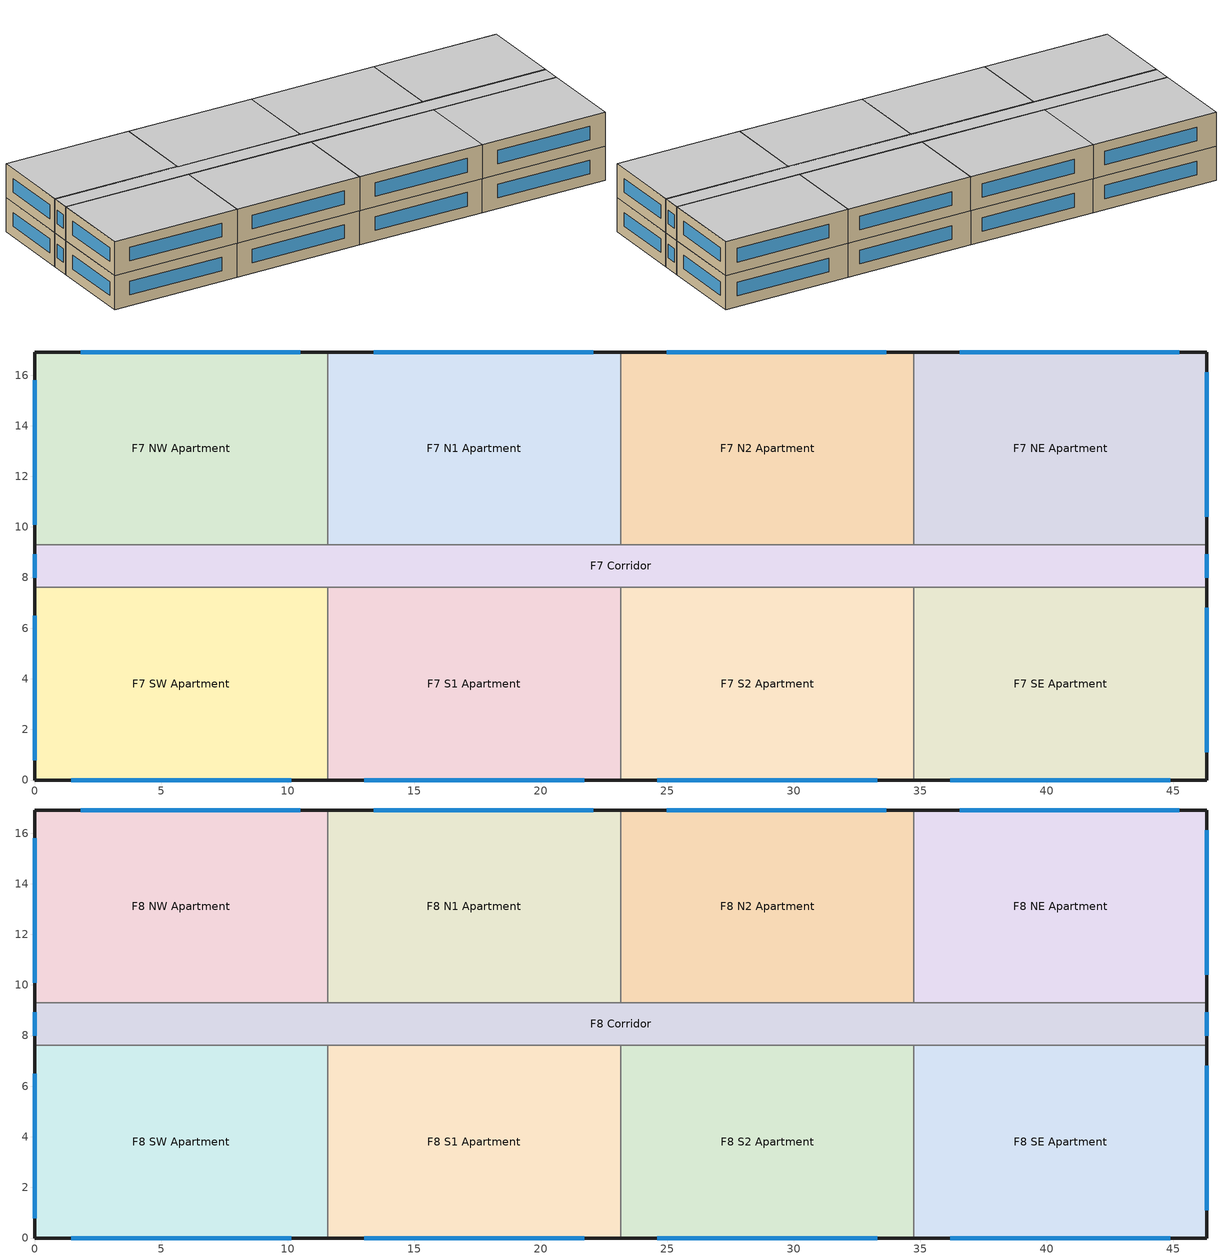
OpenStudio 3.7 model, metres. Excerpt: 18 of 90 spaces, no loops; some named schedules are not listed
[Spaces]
F7 SE Apartment
 floor to F6 SE Apartment: 46.33,7.62 46.33,0 34.75,0 34.75,7.62 z18.29
 wall outside: 34.75,0 46.33,0 46.33,7.62 z18.29:21.33
 wall to F7 S2 Apartment: 34.75,7.62 34.75,0 z18.29:21.33
 wall to F7 Corridor: 46.33,7.62 34.75,7.62 z18.29:21.33
 window: 46.33,1.1 46.33,6.81 / 36.19,0 44.88,0 z19.24:20.46
F7 N2 Apartment
 floor to F6 N2 Apartment: 34.75,16.92 34.75,9.3 23.16,9.3 23.16,16.92 z18.29
 wall outside: 34.75,16.92 23.16,16.92 z18.29:21.33
 wall to F7 Corridor: 23.16,9.3 34.75,9.3 z18.29:21.33
 wall to F7 NE Apartment: 34.75,9.3 34.75,16.92 z18.29:21.33
 wall to F7 N1 Apartment: 23.16,16.92 23.16,9.3 z18.29:21.33
 window: 33.66,16.92 24.98,16.92 z19.24:20.46
F7 NE Apartment
 floor to F6 NE Apartment: 46.33,16.92 46.33,9.3 34.75,9.3 34.75,16.92 z18.29
 wall outside: 46.33,9.3 46.33,16.92 34.75,16.92 z18.29:21.33
 wall to F7 Corridor: 34.75,9.3 46.33,9.3 z18.29:21.33
 window: 45.25,16.92 36.56,16.92 / 46.33,10.4 46.33,16.11 z19.24:20.46
F7 S2 Apartment
 floor to F6 S2 Apartment: 34.75,7.62 34.75,0 23.16,0 23.16,7.62 z18.29
 wall outside: 23.16,0 34.75,0 z18.29:21.33
 wall to F7 Corridor: 34.75,7.62 23.16,7.62 z18.29:21.33
 wall to F7 S1 Apartment: 23.16,7.62 23.16,0 z18.29:21.33
 window: 24.61,0 33.3,0 z19.24:20.46
F7 NW Apartment
 floor to F6 NW Apartment: 11.58,16.92 11.58,9.3 0,9.3 0,16.92 z18.29
 wall outside: 11.58,16.92 0,16.92 0,9.3 z18.29:21.33
 wall to F7 Corridor: 0,9.3 11.58,9.3 z18.29:21.33
 wall to F7 N1 Apartment: 11.58,9.3 11.58,16.92 z18.29:21.33
 window: 0,15.8 0,10.08 / 10.5,16.92 1.81,16.92 z19.24:20.46
F7 N1 Apartment
 floor to F6 N1 Apartment: 23.16,16.92 23.16,9.3 11.58,9.3 11.58,16.92 z18.29
 wall outside: 23.16,16.92 11.58,16.92 z18.29:21.33
 wall to F7 Corridor: 11.58,9.3 23.16,9.3 z18.29:21.33
 window: 22.08,16.92 13.4,16.92 z19.24:20.46
F7 S1 Apartment
 floor to F6 S1 Apartment: 23.16,7.62 23.16,0 11.58,0 11.58,7.62 z18.29
 wall outside: 11.58,0 23.16,0 z18.29:21.33
 wall to F7 Corridor: 23.16,7.62 11.58,7.62 z18.29:21.33
 wall to F7 SW Apartment: 11.58,7.62 11.58,0 z18.29:21.33
 window: 13.03,0 21.72,0 z19.24:20.46
F7 Corridor
 floor to F6 Corridor: 46.33,9.3 46.33,7.62 0,7.62 0,9.3 z18.29
 wall outside: 0,9.3 0,7.62 / 46.33,7.62 46.33,9.3 z18.29:21.33
 wall to F7 SW Apartment: 0,7.62 11.58,7.62 z18.29:21.33
 window: 0,8.91 0,8 / 46.33,8 46.33,8.91 z19.24:20.46
F7 SW Apartment
 floor to F6 SW Apartment: 11.58,7.62 11.58,0 0,0 0,7.62 z18.29
 wall outside: 0,7.62 0,0 11.58,0 z18.29:21.33
 window: 1.45,0 10.13,0 / 0,6.5 0,0.79 z19.24:20.46
F8 SW Apartment
 floor to F7 SW Apartment: 11.58,7.62 11.58,0 0,0 0,7.62 z21.33
 wall outside: 0,7.62 0,0 11.58,0 z21.33:24.38
 wall to F8 Corridor: 11.58,7.62 0,7.62 z21.33:24.38
 wall to F8 S1 Apartment: 11.58,0 11.58,7.62 z21.33:24.38
 window: 1.45,0 10.13,0 / 0,6.5 0,0.79 z22.29:23.51
 ceiling to F9 SW Apartment: 11.58,0 11.58,7.62 0,7.62 0,0 z24.38
F8 N1 Apartment
 floor to F7 N1 Apartment: 23.16,16.92 23.16,9.3 11.58,9.3 11.58,16.92 z21.33
 wall outside: 23.16,16.92 11.58,16.92 z21.33:24.38
 wall to F8 NW Apartment: 11.58,16.92 11.58,9.3 z21.33:24.38
 wall to F8 Corridor: 11.58,9.3 23.16,9.3 z21.33:24.38
 wall to F8 N2 Apartment: 23.16,9.3 23.16,16.92 z21.33:24.38
 window: 22.08,16.92 13.4,16.92 z22.29:23.51
 ceiling to F9 N1 Apartment: 23.16,9.3 23.16,16.92 11.58,16.92 11.58,9.3 z24.38
F8 N2 Apartment
 floor to F7 N2 Apartment: 34.75,16.92 34.75,9.3 23.16,9.3 23.16,16.92 z21.33
 wall outside: 34.75,16.92 23.16,16.92 z21.33:24.38
 wall to F8 Corridor: 23.16,9.3 34.75,9.3 z21.33:24.38
 wall to F8 NE Apartment: 34.75,9.3 34.75,16.92 z21.33:24.38
 window: 33.66,16.92 24.98,16.92 z22.29:23.51
 ceiling to F9 N2 Apartment: 34.75,9.3 34.75,16.92 23.16,16.92 23.16,9.3 z24.38
F8 Corridor
 floor to F7 Corridor: 46.33,9.3 46.33,7.62 0,7.62 0,9.3 z21.33
 wall outside: 46.33,7.62 46.33,9.3 / 0,9.3 0,7.62 z21.33:24.38
 wall to F8 S1 Apartment: 11.58,7.62 23.16,7.62 z21.33:24.38
 wall to F8 SE Apartment: 34.75,7.62 46.33,7.62 z21.33:24.38
 wall to F8 NE Apartment: 46.33,9.3 34.75,9.3 z21.33:24.38
 wall to F8 NW Apartment: 11.58,9.3 0,9.3 z21.33:24.38
 wall to F8 S2 Apartment: 23.16,7.62 34.75,7.62 z21.33:24.38
 window: 46.33,8 46.33,8.91 / 0,8.91 0,8 z22.29:23.51
 ceiling to F9 Corridor: 46.33,7.62 46.33,9.3 0,9.3 0,7.62 z24.38
F8 S1 Apartment
 floor to F7 S1 Apartment: 23.16,7.62 23.16,0 11.58,0 11.58,7.62 z21.33
 wall outside: 11.58,0 23.16,0 z21.33:24.38
 wall to F8 S2 Apartment: 23.16,0 23.16,7.62 z21.33:24.38
 window: 13.03,0 21.72,0 z22.29:23.51
 ceiling to F9 S1 Apartment: 23.16,0 23.16,7.62 11.58,7.62 11.58,0 z24.38
F8 S2 Apartment
 floor to F7 S2 Apartment: 34.75,7.62 34.75,0 23.16,0 23.16,7.62 z21.33
 wall outside: 23.16,0 34.75,0 z21.33:24.38
 wall to F8 SE Apartment: 34.75,0 34.75,7.62 z21.33:24.38
 window: 24.61,0 33.3,0 z22.29:23.51
 ceiling to F9 S2 Apartment: 34.75,0 34.75,7.62 23.16,7.62 23.16,0 z24.38
F8 SE Apartment
 floor to F7 SE Apartment: 46.33,7.62 46.33,0 34.75,0 34.75,7.62 z21.33
 wall outside: 34.75,0 46.33,0 46.33,7.62 z21.33:24.38
 window: 46.33,1.1 46.33,6.81 / 36.19,0 44.88,0 z22.29:23.51
 ceiling to F9 SE Apartment: 46.33,0 46.33,7.62 34.75,7.62 34.75,0 z24.38
F8 NW Apartment
 floor to F7 NW Apartment: 11.58,16.92 11.58,9.3 0,9.3 0,16.92 z21.33
 wall outside: 11.58,16.92 0,16.92 0,9.3 z21.33:24.38
 window: 0,15.8 0,10.08 / 10.5,16.92 1.81,16.92 z22.29:23.51
 ceiling to F9 NW Apartment: 11.58,9.3 11.58,16.92 0,16.92 0,9.3 z24.38
F8 NE Apartment
 floor to F7 NE Apartment: 46.33,16.92 46.33,9.3 34.75,9.3 34.75,16.92 z21.33
 wall outside: 46.33,9.3 46.33,16.92 34.75,16.92 z21.33:24.38
 window: 45.25,16.92 36.56,16.92 / 46.33,10.4 46.33,16.11 z22.29:23.51
 ceiling to F9 NE Apartment: 46.33,9.3 46.33,16.92 34.75,16.92 34.75,9.3 z24.38
[Site]
Calgary Intl AP_AB_CAN: Latitude {deg}=51.11; Longitude {deg}=-114.02; Time Zone {hr}=-7; Elevation {m}=1084.1; Terrain=City
[Building]
HighriseApartment: North Axis {deg}=0; Default Construction Set=BTAP-Mass at hdd = 5000.0; Standards Number of Stories=10; Standards Number of Above Ground Stories=10; Standards Template=BTAP1980TO2010; Standards Building Type=HighriseApartment
[Site:WaterMainsTemperature]
Calculation Method=Correlation; Annual Average Outdoor Air Temperature {C}=4.69167; Maximum Difference In Monthly Average Outdoor Air Temperatures {deltaC}=24.6
[Site:GroundTemperature:BuildingSurface]
19.527, 19.502, 19.536, 19.598, 20.002, 21.64, 22.225, 22.375, 21.449, 20.121, 19.802, 19.633
[ClimateZones]
Climate Zone Institution Name 1=ASHRAE; Climate Zone Document Name 1=ANSI/ASHRAE Standard 169; Climate Zone Document Year 1=2006; Climate Zone Value 1=7
[SizingPeriod:DesignDay] Barometric Pressure {Pa}=88961; Rain Indicator=No; Snow Indicator=No; Day of Month=21; Daylight Saving Time Indicator=No; Humidity Condition Type=Wetbulb; Dry-Bulb Temperature Range Modifier Type=DefaultMultipliers
Name | Maximum Dry-Bulb Temperature {C} | Daily Dry-Bulb Temperature Range {deltaC} | Wind Speed {m/s} | Wind Direction {deg} | Month | Day Type | Wetbulb or DewPoint at Maximum Dry-Bulb {C} | Solar Model Indicator | ASHRAE Clear Sky Optical Depth for Beam Irradiance | ASHRAE Clear Sky Optical Depth for Diffuse Irradiance | Sky Clearness
Calgary Intl AP Ann Clg .4% Condns DB=>MWB | 28.8 | 12.3 | 4.5 | 160 | 7 | SummerDesignDay | 16 | ASHRAETau | 0.34 | 2.419
Calgary Intl AP Ann Clg .4% Condns WB=>MDB | 25.5 | 12.3 | 4.5 | 160 | 7 | SummerDesignDay | 17.8 | ASHRAETau | 0.34 | 2.419
Calgary Intl AP Ann Htg 99.6% Condns DB | -27.7 | 0 | 2.7 | 200 | 1 | WinterDesignDay | -27.7 | ASHRAEClearSky |  |  | 0
[Site:GroundTemperature:Shallow]
-1.6, -5.4, -6.4, -5.5, -0.4, 5.3, 10.8, 14.7, 15.8, 14, 9.5, 4
[Site:GroundTemperature:Deep]
4, 1.3, -0.4, -0.9, 0.1, 2.3, 5.2, 8, 9.9, 10.3, 9.2, 7
[Material:NoMass] Roughness=Smooth; Thermal Absorptance=0.9; Solar Absorptance=0.7
Name | Thermal Resistance {m2-K/W} | Visible Absorptance
Typical Carpet Pad; Typical Carpet Pad 1 | 0.21648 | 0.8
Typical Insulation 1 | 0.00118045 | 0.7
Typical Insulation 2 | 2.61923 | 0.7
Typical Insulation 3 | 4.40527 | 0.7
Typical Carpet Pad 2; Typical Carpet Pad 4 | 1.40895 | 0.8
Typical Carpet Pad 3 | 2.28697 | 0.8
Typical Insulation 4 | 0.338965 | 0.7
Typical Insulation 5 | 0.338983 | 0.7
[Material]
Name | Roughness | Thickness {m} | Conductivity {W/m-K} | Density {kg/m3} | Specific Heat {J/kg-K} | Thermal Absorptance | Solar Absorptance | Visible Absorptance
G05 25mm wood | MediumSmooth | 0.0254 | 0.15 | 608 | 1630 | 0.9 | 0.5 | 0.5
100mm Normalweight concrete floor 1 | MediumSmooth | 0.1016 | 2.31 | 2322 | 832
G01 13mm gypsum board 1 | Smooth | 0.0127 | 0.16 | 800 | 1090 | 0.9 | 0.7 | 0.5
4 in. Normalweight Concrete Floor 1 | MediumRough | 0.1016 | 2.31 | 2322 | 832 | 0.9 | 0.7 | 0.7
1IN Stucco 1 | Smooth | 0.0253 | 0.6918 | 1858 | 837 | 0.9 | 0.7 | 0.92
8IN CONCRETE HW RefBldg 1 | Rough | 0.2032 | 1.311 | 2240 | 836.8 | 0.9 | 0.7 | 0.7
1/2IN Gypsum 1 | Smooth | 0.0127 | 0.16 | 784.9 | 830 | 0.9 | 0.4 | 0.4
Metal Roof Surface 1; F08 Metal surface 1 | Smooth | 0.0008 | 45.28 | 7824 | 500 | 0.9 | 0.7 | 0.7
6 in. Normalweight Concrete Floor 1; 6 in. Normalweight Concrete Floor 2; 6 in. Normalweight Concrete Floor 3 | MediumRough | 0.1524 | 2.31 | 2322 | 832 | 0.9 | 0.7 | 0.7
[Construction]
BTAP-Int-Partition; BTAP-Int-Door: G05 25mm wood
BTAP-Int-Floor: 100mm Normalweight concrete floor 1, Typical Carpet Pad
BTAP-Int-Wall: G01 13mm gypsum board 1, G01 13mm gypsum board 1
BTAP-Int-Ceiling: Typical Carpet Pad, 100mm Normalweight concrete floor 1
BTAP-Int-Window: SimpleGlazing
BTAP-Ext-Floor-Mass:U-3.822: Typical Insulation 1, 4 in. Normalweight Concrete Floor 1, Typical Carpet Pad 1
BTAP-Ext-Wall-Mass:U-0.346: 1IN Stucco 1, 8IN CONCRETE HW RefBldg 1, Typical Insulation 2, 1/2IN Gypsum 1
BTAP-Ext-Roof-Metal:U-0.227: Metal Roof Surface 1, Typical Insulation 3
BTAP-Grnd-Floor-Mass:U-0.678: 6 in. Normalweight Concrete Floor 1, Typical Carpet Pad 2
BTAP-Grnd-Wall-Mass:U-0.425: 6 in. Normalweight Concrete Floor 2, Typical Carpet Pad 3
BTAP-Grnd-Roof-Mass:U-0.678: 6 in. Normalweight Concrete Floor 3, Typical Carpet Pad 4
BTAP-Ext-FixedWindow:U=0.295 SHGC=0.490; BTAP-Ext-GlassDoors:U=0.295 SHGC=0.490; BTAP-Ext-Skylights:U=0.295 SHGC=0.490; BTAP-Ext-DaylightDomes:U=0.295 SHGC=0.490; BTAP-Ext-DaylightDiffuser:U=0.295 SHGC=0.490: SimpleGlazing:U=0.295 SHGC=0.490
BTAP-Ext-Door:U-2.95: F08 Metal surface 1, Typical Insulation 4
BTAP-Ext-OverHeadDoor:U-2.95: Typical Insulation 5
[DefaultConstructionSet]
BTAP-Mass at hdd = 5000.0: Default Exterior Surface Constructions=BTAP-Mass at hdd = 5000.0; Default Interior Surface Constructions=Default Surface Constructions 2; Default Ground Contact Surface Constructions=BTAP-Mass at hdd = 5000.0 1; Default Exterior SubSurface Constructions=BTAP-Mass at hdd = 5000.0; Default Interior SubSurface Constructions=Default Sub Surface Constructions 2; Interior Partition Construction=BTAP-Int-Partition
[DefaultSurfaceConstructions]
Name | Floor Construction | Wall Construction | Roof Ceiling Construction
Default Surface Constructions 2 | BTAP-Int-Floor | BTAP-Int-Wall | BTAP-Int-Ceiling
BTAP-Mass at hdd = 5000.0 | BTAP-Ext-Floor-Mass:U-3.822 | BTAP-Ext-Wall-Mass:U-0.346 | BTAP-Ext-Roof-Metal:U-0.227
BTAP-Mass at hdd = 5000.0 1 | BTAP-Grnd-Floor-Mass:U-0.678 | BTAP-Grnd-Wall-Mass:U-0.425 | BTAP-Grnd-Roof-Mass:U-0.678
[DefaultSubSurfaceConstructions]
Name | Fixed Window Construction | Operable Window Construction | Door Construction | Glass Door Construction | Overhead Door Construction | Skylight Construction | Tubular Daylight Dome Construction | Tubular Daylight Diffuser Construction
Default Sub Surface Constructions 2 | BTAP-Int-Window | BTAP-Int-Window | BTAP-Int-Door
BTAP-Mass at hdd = 5000.0 | BTAP-Ext-FixedWindow:U=0.295 SHGC=0.490 | BTAP-Ext-FixedWindow:U=0.295 SHGC=0.490 | BTAP-Ext-Door:U-2.95 | BTAP-Ext-GlassDoors:U=0.295 SHGC=0.490 | BTAP-Ext-OverHeadDoor:U-2.95 | BTAP-Ext-Skylights:U=0.295 SHGC=0.490 | BTAP-Ext-DaylightDomes:U=0.295 SHGC=0.490 | BTAP-Ext-DaylightDiffuser:U=0.295 SHGC=0.490
[WindowMaterial:SimpleGlazingSystem] Solar Heat Gain Coefficient=0.49; Visible Transmittance=0.21
Name | U-Factor {W/m2-K}
SimpleGlazing | 2.2
SimpleGlazing:U=0.295 SHGC=0.490 | 2.95
[Space] Part of Total Floor Area=Yes; Volume {m3}=Autocalculate
Name | Space Type | Building Story | Thermal Zone
F8 SE Apartment | Space Function Dwelling Unit(s) | Building Story 8 | DU_BT=Space Function_ST=Dwelling Unit(s)_FL=Building Story 8_SCHG 5
F8 SW Apartment | Space Function Dwelling Unit(s) | Building Story 8 | DU_BT=Space Function_ST=Dwelling Unit(s)_FL=Building Story 8_SCHG 3
F7 S1 Apartment | Space Function Dwelling Unit(s) | Building Story 7 | DU_BT=Space Function_ST=Dwelling Unit(s)_FL=Building Story 7_SCHG 5
F7 SE Apartment | Space Function Dwelling Unit(s) | Building Story 7 | DU_BT=Space Function_ST=Dwelling Unit(s)_FL=Building Story 7_SCHG 2
F7 NW Apartment | Space Function Dwelling Unit(s) | Building Story 7 | DU_BT=Space Function_ST=Dwelling Unit(s)_FL=Building Story 7_SCHG 4
F7 N2 Apartment | Space Function Dwelling Unit(s) | Building Story 7 | DU_BT=Space Function_ST=Dwelling Unit(s)_FL=Building Story 7_SCHG 7
F7 SW Apartment | Space Function Dwelling Unit(s) | Building Story 7 | DU_BT=Space Function_ST=Dwelling Unit(s)_FL=Building Story 7_SCHG 1
F8 N1 Apartment | Space Function Dwelling Unit(s) | Building Story 8 | DU_BT=Space Function_ST=Dwelling Unit(s)_FL=Building Story 8_SCHG 7
F7 NE Apartment | Space Function Dwelling Unit(s) | Building Story 7 | DU_BT=Space Function_ST=Dwelling Unit(s)_FL=Building Story 7_SCHG
F8 N2 Apartment | Space Function Dwelling Unit(s) | Building Story 8 | DU_BT=Space Function_ST=Dwelling Unit(s)_FL=Building Story 8_SCHG 4
F7 S2 Apartment | Space Function Dwelling Unit(s) | Building Story 7 | DU_BT=Space Function_ST=Dwelling Unit(s)_FL=Building Story 7_SCHG 6
F8 NE Apartment | Space Function Dwelling Unit(s) | Building Story 8 | DU_BT=Space Function_ST=Dwelling Unit(s)_FL=Building Story 8_SCHG 6
F8 Corridor | Space Function Corr. < 2.4m wide-sch-G | Building Story 8 | WILD_ST=Corr. < 2.4m wide-sch-G_FL=Building Story 8_SCH=G
F8 S1 Apartment | Space Function Dwelling Unit(s) | Building Story 8 | DU_BT=Space Function_ST=Dwelling Unit(s)_FL=Building Story 8_SCHG 2
F7 N1 Apartment | Space Function Dwelling Unit(s) | Building Story 7 | DU_BT=Space Function_ST=Dwelling Unit(s)_FL=Building Story 7_SCHG 3
F8 NW Apartment | Space Function Dwelling Unit(s) | Building Story 8 | DU_BT=Space Function_ST=Dwelling Unit(s)_FL=Building Story 8_SCHG 1
F8 S2 Apartment | Space Function Dwelling Unit(s) | Building Story 8 | DU_BT=Space Function_ST=Dwelling Unit(s)_FL=Building Story 8_SCHG
F7 Corridor | Space Function Corr. < 2.4m wide-sch-G | Building Story 7 | WILD_ST=Corr. < 2.4m wide-sch-G_FL=Building Story 7_SCH=G
[BuildingStory]
Name | Nominal Z Coordinate {m}
Building Story 7 | 18.2871
Building Story 8 | 21.3349
[ThermostatSetpoint:DualSetpoint] Heating Setpoint Temperature Schedule=NECB-G-Thermostat Setpoint-Heating; Cooling Setpoint Temperature Schedule=NECB-G-Thermostat Setpoint-Cooling
Space Function Dwelling Unit(s) Thermostat 168; Space Function Dwelling Unit(s) Thermostat 173; Space Function Dwelling Unit(s) Thermostat 174; Space Function Dwelling Unit(s) Thermostat 182; Space Function Dwelling Unit(s) Thermostat 187; Space Function Dwelling Unit(s) Thermostat 188; Space Function Dwelling Unit(s) Thermostat 190; Space Function Dwelling Unit(s) Thermostat 196; Space Function Dwelling Unit(s) Thermostat 204; Space Function Dwelling Unit(s) Thermostat 207; Space Function Dwelling Unit(s) Thermostat 215; Space Function Dwelling Unit(s) Thermostat 224; Space Function Dwelling Unit(s) Thermostat 227; Space Function Dwelling Unit(s) Thermostat 230; Space Function Dwelling Unit(s) Thermostat 231; Space Function Dwelling Unit(s) Thermostat 239; Space Function Corr. < 2.4m wide-sch-G Thermostat 23; Space Function Corr. < 2.4m wide-sch-G Thermostat 27
[SpaceInfiltration:DesignFlowRate] Schedule=Always On Discrete; Design Flow Rate Calculation Method=Flow/ExteriorArea; Flow per Exterior Surface Area {m3/s-m2}=0.001116; Constant Term Coefficient=0; Temperature Term Coefficient=0; Velocity Term Coefficient=0.224; Velocity Squared Term Coefficient=0
Name | Space or SpaceType
F7 Corridor Infiltration | F7 Corridor
F7 N1 Apartment Infiltration | F7 N1 Apartment
F7 N2 Apartment Infiltration | F7 N2 Apartment
F7 NE Apartment Infiltration | F7 NE Apartment
F7 NW Apartment Infiltration | F7 NW Apartment
F7 S1 Apartment Infiltration | F7 S1 Apartment
F7 S2 Apartment Infiltration | F7 S2 Apartment
F7 SE Apartment Infiltration | F7 SE Apartment
F7 SW Apartment Infiltration | F7 SW Apartment
F8 Corridor Infiltration | F8 Corridor
F8 N1 Apartment Infiltration | F8 N1 Apartment
F8 N2 Apartment Infiltration | F8 N2 Apartment
F8 NE Apartment Infiltration | F8 NE Apartment
F8 NW Apartment Infiltration | F8 NW Apartment
F8 S1 Apartment Infiltration | F8 S1 Apartment
F8 S2 Apartment Infiltration | F8 S2 Apartment
F8 SE Apartment Infiltration | F8 SE Apartment
F8 SW Apartment Infiltration | F8 SW Apartment
[ThermalZone] Use Ideal Air Loads=No
Name | Thermostat
DU_BT=Space Function_ST=Dwelling Unit(s)_FL=Building Story 8_SCHG | Space Function Dwelling Unit(s) Thermostat 168
DU_BT=Space Function_ST=Dwelling Unit(s)_FL=Building Story 8_SCHG 1 | Space Function Dwelling Unit(s) Thermostat 173
DU_BT=Space Function_ST=Dwelling Unit(s)_FL=Building Story 8_SCHG 2 | Space Function Dwelling Unit(s) Thermostat 174
DU_BT=Space Function_ST=Dwelling Unit(s)_FL=Building Story 7_SCHG | Space Function Dwelling Unit(s) Thermostat 182
DU_BT=Space Function_ST=Dwelling Unit(s)_FL=Building Story 7_SCHG 1 | Space Function Dwelling Unit(s) Thermostat 187
DU_BT=Space Function_ST=Dwelling Unit(s)_FL=Building Story 7_SCHG 2 | Space Function Dwelling Unit(s) Thermostat 188
DU_BT=Space Function_ST=Dwelling Unit(s)_FL=Building Story 7_SCHG 3 | Space Function Dwelling Unit(s) Thermostat 190
DU_BT=Space Function_ST=Dwelling Unit(s)_FL=Building Story 8_SCHG 3 | Space Function Dwelling Unit(s) Thermostat 196
DU_BT=Space Function_ST=Dwelling Unit(s)_FL=Building Story 8_SCHG 4 | Space Function Dwelling Unit(s) Thermostat 204
DU_BT=Space Function_ST=Dwelling Unit(s)_FL=Building Story 8_SCHG 5 | Space Function Dwelling Unit(s) Thermostat 207
DU_BT=Space Function_ST=Dwelling Unit(s)_FL=Building Story 7_SCHG 4 | Space Function Dwelling Unit(s) Thermostat 215
DU_BT=Space Function_ST=Dwelling Unit(s)_FL=Building Story 7_SCHG 5 | Space Function Dwelling Unit(s) Thermostat 224
DU_BT=Space Function_ST=Dwelling Unit(s)_FL=Building Story 8_SCHG 6 | Space Function Dwelling Unit(s) Thermostat 227
DU_BT=Space Function_ST=Dwelling Unit(s)_FL=Building Story 7_SCHG 6 | Space Function Dwelling Unit(s) Thermostat 230
DU_BT=Space Function_ST=Dwelling Unit(s)_FL=Building Story 8_SCHG 7 | Space Function Dwelling Unit(s) Thermostat 231
DU_BT=Space Function_ST=Dwelling Unit(s)_FL=Building Story 7_SCHG 7 | Space Function Dwelling Unit(s) Thermostat 239
WILD_ST=Corr. < 2.4m wide-sch-G_FL=Building Story 8_SCH=G | Space Function Corr. < 2.4m wide-sch-G Thermostat 23
WILD_ST=Corr. < 2.4m wide-sch-G_FL=Building Story 7_SCH=G | Space Function Corr. < 2.4m wide-sch-G Thermostat 27
[Foundation:Kiva]
Bldg Kiva Foundation: Wall Height Above Grade {m}=0; Wall Depth Below Slab {m}=0
[Foundation:Kiva:Settings]

